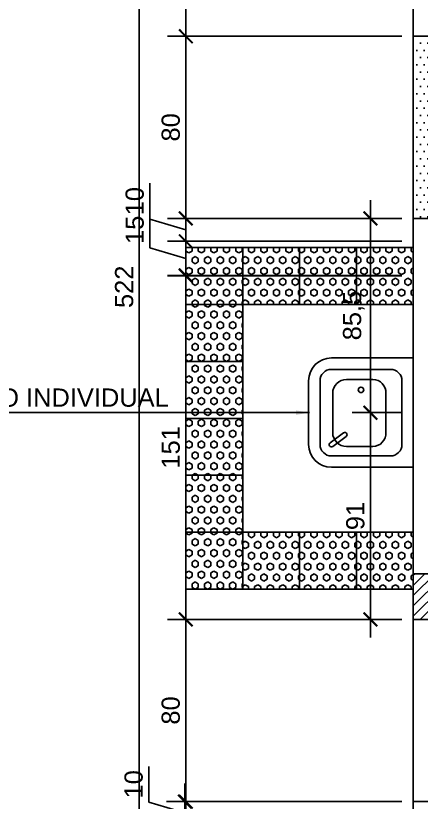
# Model space of a CAD drawing. Header units: millimetres. Extents: x 175 to 8625, y 306 to 3276.
# Drawn here: x 5743.4 to 5921.6, y 692.3 to 1037.6 of the extents above; entities that cross this region are included whole.
import ezdxf

# ---------------------------------------------------------------- set-up
doc = ezdxf.new("R2010")
doc.units = ezdxf.units.MM
doc.linetypes.add('ACAD_ISO03W100', pattern=[30, 12, -18])
for name, color, linetype in [('construir', 10, 'Continuous'), ('COTA', 8, 'Continuous'), ('demolir', 40, 'ACAD_ISO03W100'), ('GUARDA-CORPO - CORRIMÃO', 7, 'Continuous'), ('LAYOUT FIXO', 7, 'Continuous'), ('PAREDE', 5, 'Continuous'), ('PISO02', 8, 'Continuous'), ('PODOTÁTIL INTERNO', 142, 'Continuous'), ('SOLEIRA', 8, 'Continuous'), ('Texto', 7, 'Continuous')]:
    doc.layers.add(name, color=color, linetype=linetype)
doc.styles.add('ARIAL', font='Arial.ttf')
doc.dimstyles.new('COTA 50', dxfattribs={"dimscale": 0.5, "dimtxt": 16, "dimasz": 12, "dimexe": 16, "dimexo": 10, "dimgap": 5, "dimtad": 1, "dimrnd": 0.5, "dimtxsty": 'ARIAL', "dimblk": 'ARCHTICK', "dimcen": 2.5, "dimdle": 16, "dimclrd": 8, "dimclre": 8, "dimclrt": 7, "dimadec": 0, "dimazin": 0, "dimtfac": 1, "dimtmove": 1, "dimatfit": 3, "dimfxl": 1, "dimarcsym": 0})

# ---------------------------------------------------------------- blocks, each defined once
blk = doc.blocks.new('_ArchTick')
at = {"layer": 'Texto', "color": 0, "const_width": 0.15}
blk.add_lwpolyline([(-0.5, -0.5), (0.5, 0.5)], dxfattribs=at)
blk = doc.blocks.new('*D222')
at = {"layer": 'COTA', "color": 8, "lineweight": -2, "transparency": 16777216}
for p, q in [((5818.13, 1187.6), (5818.13, 1020.6)), ((5913.13, 1179.6), (5810.13, 1179.6)), ((5913.13, 1028.6), (5810.13, 1028.6))]:
    blk.add_line(p, q, dxfattribs=at)
at = {"layer": 'Defpoints', "color": 0, "lineweight": -3, "transparency": 16777216}
for p in [(5918.13, 1179.6), (5818.13, 1028.6), (5918.13, 1028.6)]:
    blk.add_point(p, dxfattribs=at)
at = {"layer": 'COTA', "color": 8, "lineweight": -2, "transparency": 16777216, "xscale": 6, "yscale": 6, "zscale": 6}
for p, rotation in [((5818.13, 1179.6), 90), ((5818.13, 1028.6), 270)]:
    blk.add_blockref('_ArchTick', p, dxfattribs=dict(at, rotation=rotation))
at = {"layer": 'COTA', "color": 7, "lineweight": -2, "transparency": 16777216, "insert": (5811.55, 1104.1), "char_height": 8, "attachment_point": 5, "rotation": 90, "style": 'ARIAL'}
blk.add_mtext('151', dxfattribs=at)
blk = doc.blocks.new('*D223')
at = {"layer": 'COTA', "color": 8, "lineweight": -2, "transparency": 16777216}
for p, q in [((5818.13, 1036.6), (5818.13, 940.6)), ((5913.13, 1028.6), (5810.13, 1028.6)), ((5913.13, 948.6), (5810.13, 948.6))]:
    blk.add_line(p, q, dxfattribs=at)
at = {"layer": 'Defpoints', "color": 0, "lineweight": -3, "transparency": 16777216}
for p in [(5918.13, 1028.6), (5818.13, 948.6), (5918.13, 948.6)]:
    blk.add_point(p, dxfattribs=at)
at = {"layer": 'COTA', "color": 8, "lineweight": -2, "transparency": 16777216, "xscale": 6, "yscale": 6, "zscale": 6}
for p, rotation in [((5818.13, 1028.6), 90), ((5818.13, 948.6), 270)]:
    blk.add_blockref('_ArchTick', p, dxfattribs=dict(at, rotation=rotation))
at = {"layer": 'COTA', "color": 7, "lineweight": -2, "transparency": 16777216, "insert": (5811.55, 988.6), "char_height": 8, "attachment_point": 5, "rotation": 90, "style": 'ARIAL'}
blk.add_mtext('80', dxfattribs=at)
blk = doc.blocks.new('*D224')
at = {"layer": 'COTA', "color": 8, "lineweight": -2, "transparency": 16777216}
for p, q in [((5818.13, 931.6), (5818.13, 764.6)), ((5913.13, 923.6), (5810.13, 923.6)), ((5913.13, 772.6), (5810.13, 772.6))]:
    blk.add_line(p, q, dxfattribs=at)
at = {"layer": 'Defpoints', "color": 0, "lineweight": -3, "transparency": 16777216}
for p in [(5918.13, 923.6), (5818.13, 772.6), (5918.13, 772.6)]:
    blk.add_point(p, dxfattribs=at)
at = {"layer": 'COTA', "color": 8, "lineweight": -2, "transparency": 16777216, "xscale": 6, "yscale": 6, "zscale": 6}
for p, rotation in [((5818.13, 923.6), 90), ((5818.13, 772.6), 270)]:
    blk.add_blockref('_ArchTick', p, dxfattribs=dict(at, rotation=rotation))
at = {"layer": 'COTA', "color": 7, "lineweight": -2, "transparency": 16777216, "insert": (5811.55, 848.1), "char_height": 8, "attachment_point": 5, "rotation": 90, "style": 'ARIAL'}
blk.add_mtext('151', dxfattribs=at)
blk = doc.blocks.new('*D225')
at = {"layer": 'COTA', "color": 8, "lineweight": -2, "transparency": 16777216}
for p, q in [((5818.13, 780.6), (5818.13, 684.6)), ((5913.13, 772.6), (5810.13, 772.6)), ((5913.13, 692.6), (5810.13, 692.6))]:
    blk.add_line(p, q, dxfattribs=at)
at = {"layer": 'Defpoints', "color": 0, "lineweight": -3, "transparency": 16777216}
for p in [(5918.13, 772.6), (5818.13, 692.6), (5918.13, 692.6)]:
    blk.add_point(p, dxfattribs=at)
at = {"layer": 'COTA', "color": 8, "lineweight": -2, "transparency": 16777216, "xscale": 6, "yscale": 6, "zscale": 6}
for p, rotation in [((5818.13, 772.6), 90), ((5818.13, 692.6), 270)]:
    blk.add_blockref('_ArchTick', p, dxfattribs=dict(at, rotation=rotation))
at = {"layer": 'COTA', "color": 7, "lineweight": -2, "transparency": 16777216, "insert": (5811.55, 732.6), "char_height": 8, "attachment_point": 5, "rotation": 90, "style": 'ARIAL'}
blk.add_mtext('80', dxfattribs=at)
blk = doc.blocks.new('*D248')
at = {"layer": 'COTA', "color": 8, "lineweight": -2, "transparency": 16777216}
for p, q in [((5797.65, 1187.6), (5797.65, 649.6)), ((5907.13, 1179.6), (5789.65, 1179.6)), ((5907.13, 657.6), (5789.65, 657.6))]:
    blk.add_line(p, q, dxfattribs=at)
at = {"layer": 'Defpoints', "color": 0, "lineweight": -3, "transparency": 16777216}
for p in [(5912.13, 1179.6), (5797.65, 657.6), (5912.13, 657.6)]:
    blk.add_point(p, dxfattribs=at)
at = {"layer": 'COTA', "color": 8, "lineweight": -2, "transparency": 16777216, "xscale": 6, "yscale": 6, "zscale": 6}
for p, rotation in [((5797.65, 1179.6), 90), ((5797.65, 657.6), 270)]:
    blk.add_blockref('_ArchTick', p, dxfattribs=dict(at, rotation=rotation))
at = {"layer": 'COTA', "color": 7, "lineweight": -2, "transparency": 16777216, "insert": (5791.07, 918.6), "char_height": 8, "attachment_point": 5, "rotation": 90, "style": 'ARIAL'}
blk.add_mtext('522', dxfattribs=at)
blk = doc.blocks.new('GW_PLANTA NIVEL 8-00$0$BEBEDOURO1_PL')
for p, q in [((0.132, 0.46), (-0.148, 0.46)), ((0.132, 0.41), (-0.148, 0.41)), ((-0.248, 0.36), (-0.248, 0)), ((-0.198, 0.36), (-0.198, 0.1)), ((-0.156, 0.354), (-0.1124, 0.2955)), ((-0.1399, 0.366), (-0.0963, 0.3074)), ((0.182, 0.1), (0.182, 0.36)), ((0.232, 0), (0.232, 0.36)), ((-0.148, 0.05), (0.132, 0.05)), ((-0.248, 0), (0.232, 0))]:
    blk.add_line(p, q)
blk.add_lwpolyline([(0.0773, 0.1208), (-0.0959, 0.1208, -0.427329), (-0.1562, 0.1774), (-0.1562, 0.2942, -0.414214), (-0.0962, 0.3542), (0.0775, 0.3542, -0.414214), (0.1375, 0.2942), (0.1375, 0.1774, -0.427329)], format="xyb", close=True)
blk.add_circle((0.092, 0.23), 0.0119)
for centre, radius, start, end in [((-0.148, 0.36), 0.1, 90, 180), ((0.132, 0.36), 0.1, 0, 90), ((-0.148, 0.36), 0.05, 90, 180), ((0.132, 0.36), 0.05, 0, 90), ((-0.148, 0.36), 0.01, 36.6748, 216.6748), ((-0.1044, 0.3014), 0.01, 216.6748, 36.6748), ((-0.148, 0.1), 0.05, 180, 270), ((0.132, 0.1), 0.05, 270, 0)]:
    blk.add_arc(centre, radius, start, end)
blk = doc.blocks.new('*D251')
at = {"layer": 'COTA', "color": 8, "lineweight": -2, "transparency": 16777216}
for p, q in [((5801.84, 692.35), (5801.84, 708.03)), ((5817.67, 700.6), (5817.67, 674.6)), ((5817.67, 687.6), (5801.84, 692.35)), ((5913.13, 692.6), (5809.67, 692.6)), ((5913.13, 682.6), (5809.67, 682.6))]:
    blk.add_line(p, q, dxfattribs=at)
at = {"layer": 'Defpoints', "color": 0, "lineweight": -3, "transparency": 16777216}
for p in [(5918.13, 692.6), (5817.67, 682.6), (5918.13, 682.6)]:
    blk.add_point(p, dxfattribs=at)
at = {"layer": 'COTA', "color": 8, "lineweight": -2, "transparency": 16777216, "xscale": 6, "yscale": 6, "zscale": 6}
for p, rotation in [((5817.67, 692.6), 90), ((5817.67, 682.6), 270)]:
    blk.add_blockref('_ArchTick', p, dxfattribs=dict(at, rotation=rotation))
at = {"layer": 'COTA', "color": 7, "lineweight": -2, "transparency": 16777216, "insert": (5795.25, 700.19), "char_height": 8, "attachment_point": 5, "rotation": 90, "style": 'ARIAL'}
blk.add_mtext('10', dxfattribs=at)
blk = doc.blocks.new('*D252')
at = {"layer": 'COTA', "color": 8, "lineweight": -2, "transparency": 16777216}
for p, q in [((5802.3, 935.73), (5802.3, 951.5)), ((5818.13, 946.6), (5818.13, 915.35)), ((5913.13, 938.6), (5810.13, 938.6)), ((5818.13, 930.98), (5802.3, 935.73)), ((5913.13, 923.35), (5810.13, 923.35))]:
    blk.add_line(p, q, dxfattribs=at)
at = {"layer": 'Defpoints', "color": 0, "lineweight": -3, "transparency": 16777216}
for p in [(5918.13, 938.6), (5818.13, 923.35), (5918.13, 923.35)]:
    blk.add_point(p, dxfattribs=at)
at = {"layer": 'COTA', "color": 8, "lineweight": -2, "transparency": 16777216, "xscale": 6, "yscale": 6, "zscale": 6}
for p, rotation in [((5818.13, 938.6), 90), ((5818.13, 923.35), 270)]:
    blk.add_blockref('_ArchTick', p, dxfattribs=dict(at, rotation=rotation))
at = {"layer": 'COTA', "color": 7, "lineweight": -2, "transparency": 16777216, "insert": (5795.71, 943.61), "char_height": 8, "attachment_point": 5, "rotation": 90, "style": 'ARIAL'}
blk.add_mtext('15', dxfattribs=at)
blk = doc.blocks.new('*D253')
at = {"layer": 'COTA', "color": 8, "lineweight": -2, "transparency": 16777216}
for p, q in [((5802.3, 948.35), (5802.3, 964.03)), ((5818.13, 930.6), (5818.13, 956.6)), ((5818.13, 943.6), (5802.3, 948.35)), ((5913.13, 948.6), (5810.13, 948.6)), ((5913.13, 938.6), (5810.13, 938.6))]:
    blk.add_line(p, q, dxfattribs=at)
at = {"layer": 'Defpoints', "color": 0, "lineweight": -3, "transparency": 16777216}
for p in [(5818.13, 948.6), (5918.13, 948.6), (5918.13, 938.6)]:
    blk.add_point(p, dxfattribs=at)
at = {"layer": 'COTA', "color": 8, "lineweight": -2, "transparency": 16777216, "xscale": 6, "yscale": 6, "zscale": 6}
for p, rotation in [((5818.13, 948.6), 90), ((5818.13, 938.6), 270)]:
    blk.add_blockref('_ArchTick', p, dxfattribs=dict(at, rotation=rotation))
at = {"layer": 'COTA', "color": 7, "lineweight": -2, "transparency": 16777216, "insert": (5795.71, 956.19), "char_height": 8, "attachment_point": 5, "rotation": 90, "style": 'ARIAL'}
blk.add_mtext('10', dxfattribs=at)
blk = doc.blocks.new('*D254')
at = {"layer": 'COTA', "color": 8, "lineweight": -2, "transparency": 16777216}
for p, q in [((5899.26, 871.35), (5899.26, 764.6)), ((5913.13, 863.35), (5891.26, 863.35)), ((5913.13, 772.6), (5891.26, 772.6))]:
    blk.add_line(p, q, dxfattribs=at)
at = {"layer": 'Defpoints', "color": 0, "lineweight": -3, "transparency": 16777216}
for p in [(5918.13, 863.35), (5899.26, 772.6), (5918.13, 772.6)]:
    blk.add_point(p, dxfattribs=at)
at = {"layer": 'COTA', "color": 8, "lineweight": -2, "transparency": 16777216, "xscale": 6, "yscale": 6, "zscale": 6}
for p, rotation in [((5899.26, 863.35), 90), ((5899.26, 772.6), 270)]:
    blk.add_blockref('_ArchTick', p, dxfattribs=dict(at, rotation=rotation))
at = {"layer": 'COTA', "color": 7, "lineweight": -2, "transparency": 16777216, "insert": (5892.68, 817.98), "char_height": 8, "attachment_point": 5, "rotation": 90, "style": 'ARIAL'}
blk.add_mtext('91', dxfattribs=at)
blk = doc.blocks.new('*D255')
at = {"layer": 'COTA', "color": 8, "lineweight": -2, "transparency": 16777216}
for p, q in [((5899.26, 855.35), (5899.26, 956.6)), ((5913.13, 948.6), (5891.26, 948.6)), ((5913.13, 863.35), (5891.26, 863.35))]:
    blk.add_line(p, q, dxfattribs=at)
at = {"layer": 'Defpoints', "color": 0, "lineweight": -3, "transparency": 16777216}
for p in [(5899.26, 948.6), (5918.13, 948.6), (5918.13, 863.35)]:
    blk.add_point(p, dxfattribs=at)
at = {"layer": 'COTA', "color": 8, "lineweight": -2, "transparency": 16777216, "xscale": 6, "yscale": 6, "zscale": 6}
for p, rotation in [((5899.26, 948.6), 90), ((5899.26, 863.35), 270)]:
    blk.add_blockref('_ArchTick', p, dxfattribs=dict(at, rotation=rotation))
at = {"layer": 'COTA', "color": 7, "lineweight": -2, "transparency": 16777216, "insert": (5891.95, 905.98), "char_height": 8, "attachment_point": 5, "rotation": 90, "style": 'ARIAL'}
blk.add_mtext('85,5', dxfattribs=at)

msp = doc.modelspace()

# ---------------------------------------------------------------- hatches: boundary and pattern name
at = {"layer": 'construir'}
h = msp.add_hatch(dxfattribs=at)
h.set_pattern_fill('ANSI31', color=256, style=0)
h.set_pattern_definition([(45, (531.1333, -2161.3423), (-2.245064, 2.245064), [])])
h.paths.add_polyline_path([(5933.133, 772.603), (5918.133, 772.603), (5918.133, 792.603), (5933.133, 792.603)])
at = {"layer": 'demolir'}
h = msp.add_hatch(dxfattribs=at)
h.set_pattern_fill('DOTS', color=256, scale=2, style=0)
h.set_pattern_definition([(0, (5918.1333, -4943.4396), (1.5875, 3.175), [0, -3.175])])
h.paths.add_polyline_path([(5918.133, 948.603), (5933.133, 948.603), (5933.133, 1028.603), (5918.133, 1028.603)])
at = {"layer": 'PODOTÁTIL INTERNO'}
h = msp.add_hatch(dxfattribs=at)
h.set_pattern_fill('HEX', color=256, scale=0.5, angle=-90, style=0, double=1)
h.set_pattern_definition([(-90, (5818.1333, 935.8533), (2.74963, -5e-16), [1.5875, -3.175]), (30, (5818.1333, 935.8533), (-1.374815, 2.38125), [1.5875, -3.175]), (-30, (5818.1333, 934.2658), (1.374815, 2.38125), [1.5875, -3.175])])
h.paths.add_polyline_path([(5818.133, 835.853), (5818.133, 860.853), (5843.133, 860.853), (5843.133, 835.853)])
h.paths.add_polyline_path([(5818.133, 860.853), (5818.133, 885.853), (5843.133, 885.853), (5843.133, 860.853)])
h.paths.add_polyline_path([(5818.133, 885.853), (5818.133, 910.853), (5843.133, 910.853), (5843.133, 885.853)])
h.paths.add_polyline_path([(5818.133, 910.853), (5818.133, 935.853), (5843.133, 935.853), (5843.133, 910.853)])
h.paths.add_polyline_path([(5818.133, 835.853), (5818.133, 810.853), (5843.133, 810.853), (5843.133, 835.853)])
h.paths.add_polyline_path([(5818.133, 810.853), (5818.133, 785.853), (5843.133, 785.853), (5843.133, 810.853)])
h.paths.add_polyline_path([(5843.133, 910.853), (5843.133, 935.853), (5868.133, 935.853), (5868.133, 910.853)])
h.paths.add_polyline_path([(5868.133, 910.853), (5868.133, 935.853), (5893.133, 935.853), (5893.133, 910.853)])
h.paths.add_polyline_path([(5893.133, 910.853), (5893.133, 935.853), (5918.133, 935.853), (5918.133, 910.853)])
h = msp.add_hatch(dxfattribs=at)
h.set_pattern_fill('HEX', color=256, scale=0.5, angle=-90, style=0, double=1)
h.set_pattern_definition([(-90, (5818.1333, 1010.8533), (2.74963, -5e-16), [1.5875, -3.175]), (30, (5818.1333, 1010.8533), (-1.374815, 2.38125), [1.5875, -3.175]), (-30, (5818.1333, 1009.2658), (1.374815, 2.38125), [1.5875, -3.175])])
h.paths.add_polyline_path([(5843.133, 810.853), (5843.133, 785.853), (5868.133, 785.853), (5868.133, 810.853)])
h.paths.add_polyline_path([(5868.133, 810.853), (5868.133, 785.853), (5893.133, 785.853), (5893.133, 810.853)])
h.paths.add_polyline_path([(5893.133, 810.853), (5893.133, 785.853), (5918.133, 785.853), (5918.133, 810.853)])
h.paths.add_polyline_path([(5818.133, 910.853), (5818.133, 935.853), (5843.133, 935.853), (5843.133, 910.853)])
h.paths.add_polyline_path([(5818.133, 910.853), (5818.133, 885.853), (5843.133, 885.853), (5843.133, 910.853)])
h.paths.add_polyline_path([(5818.133, 885.853), (5818.133, 860.853), (5843.133, 860.853), (5843.133, 885.853)])
h.paths.add_polyline_path([(5818.133, 860.853), (5818.133, 835.853), (5843.133, 835.853), (5843.133, 860.853)])
h.paths.add_polyline_path([(5843.133, 935.853), (5843.133, 910.853), (5843.133, 885.853), (5843.133, 860.853), (5843.133, 835.853), (5818.133, 835.853), (5818.133, 860.853), (5818.133, 885.853), (5818.133, 910.853), (5818.133, 935.853)])

# ---------------------------------------------------------------- linework, layer by layer
at = {"layer": 'construir'}
msp.add_lwpolyline([(5933.133, 772.603), (5918.133, 772.603), (5918.133, 792.603), (5933.133, 792.603)], close=True, dxfattribs=at)
at = {"layer": 'demolir'}
msp.add_lwpolyline([(5918.133, 948.603), (5918.133, 1028.603)], dxfattribs=at)
at = {"layer": 'PAREDE', "color": 5}
msp.add_lwpolyline([(6558.133, 1179.603), (6198.133, 1179.603), (6198.133, 1150.603), (5933.133, 1150.603), (5933.133, 1028.603), (5918.133, 1028.603), (5918.133, 1179.603), (5906.133, 1179.603), (5906.133, 1194.603), (6013.133, 1194.603), (6013.133, 1165.603), (6183.133, 1165.603), (6183.133, 1315.603), (6013.133, 1315.603), (6013.133, 1305.603), (5998.133, 1305.603), (5998.133, 1340.603), (6013.133, 1340.603), (6013.133, 1340.603), (6013.133, 1330.603), (6198.133, 1330.603), (6198.133, 1194.603), (6558.133, 1194.603)], dxfattribs=at)
at = {"layer": 'PAREDE', "linetype": 'Continuous'}
for points in [[(5933.133, 938.603), (5933.133, 948.603), (5918.133, 948.603), (5918.133, 772.603), (5933.133, 772.603), (5933.133, 923.603)], [(6588.133, 703.603), (6588.133, 657.603), (5918.133, 657.603), (5918.133, 692.603), (5933.133, 692.603), (5933.133, 682.603), (6573.133, 682.603), (6573.133, 703.603)]]:
    msp.add_lwpolyline(points, dxfattribs=at)
at = {"layer": 'PISO02'}
for points in [[(5818.133, 910.853), (5818.133, 935.853), (5843.133, 935.853), (5843.133, 910.853)], [(5843.133, 910.853), (5843.133, 935.853), (5868.133, 935.853), (5868.133, 910.853)], [(5868.133, 910.853), (5868.133, 935.853), (5893.133, 935.853), (5893.133, 910.853)], [(5893.133, 910.853), (5893.133, 935.853), (5918.133, 935.853), (5918.133, 910.853)], [(5818.133, 885.853), (5818.133, 910.853), (5843.133, 910.853), (5843.133, 885.853)], [(5818.133, 860.853), (5818.133, 885.853), (5843.133, 885.853), (5843.133, 860.853)], [(5818.133, 835.853), (5818.133, 860.853), (5843.133, 860.853), (5843.133, 835.853)], [(5818.133, 835.853), (5818.133, 810.853), (5843.133, 810.853), (5843.133, 835.853)], [(5818.133, 810.853), (5818.133, 785.853), (5843.133, 785.853), (5843.133, 810.853)], [(5843.133, 810.853), (5843.133, 785.853), (5868.133, 785.853), (5868.133, 810.853)], [(5868.133, 810.853), (5868.133, 785.853), (5893.133, 785.853), (5893.133, 810.853)], [(5893.133, 810.853), (5893.133, 785.853), (5918.133, 785.853), (5918.133, 810.853)]]:
    msp.add_lwpolyline(points, close=True, dxfattribs=at)
msp.add_lwpolyline([(5843.133, 785.853), (5818.133, 785.853)], dxfattribs=at)
at = {"layer": 'SOLEIRA'}
for points in [[(5918.133, 948.603), (5918.133, 1028.603)], [(5918.133, 772.603), (5918.133, 692.603)]]:
    msp.add_lwpolyline(points, dxfattribs=at)

# ---------------------------------------------------------------- block references
at = {"layer": 'LAYOUT FIXO', "xscale": 100, "yscale": 100, "zscale": 100, "rotation": 90}
msp.add_blockref('GW_PLANTA NIVEL 8-00$0$BEBEDOURO1_PL', (5918.133, 864.149), dxfattribs=at)

# ---------------------------------------------------------------- texts
at = {"layer": 'GUARDA-CORPO - CORRIMÃO', "color": 7, "insert": (5810.644, 865.853), "char_height": 8, "width": 146.81298, "attachment_point": 9, "style": 'ARIAL'}
msp.add_mtext('BEBEDOURO INDIVIDUAL', dxfattribs=at)

# ---------------------------------------------------------------- dimensions: what is measured, and where the dimension line sits
at = {"layer": 'COTA'}
for base, p1, p2, picture, middle in [((5797.652, 657.603), (5912.133, 1179.603), (5912.133, 657.603), '*D248', (5791.068, 918.603)), ((5818.133, 1028.603), (5918.133, 1179.603), (5918.133, 1028.603), '*D222', (5811.549, 1104.103)), ((5818.133, 948.603), (5918.133, 1028.603), (5918.133, 948.603), '*D223', (5811.549, 988.603)), ((5818.133, 948.603), (5918.133, 938.603), (5918.133, 948.603), '*D253', (5795.714, 950.854)), ((5899.262, 948.603), (5918.133, 863.353), (5918.133, 948.603), '*D255', (5891.955, 905.978)), ((5818.133, 923.353), (5918.133, 938.603), (5918.133, 923.353), '*D252', (5795.714, 938.229)), ((5818.133, 772.603), (5918.133, 923.603), (5918.133, 772.603), '*D224', (5811.549, 848.103)), ((5899.262, 772.603), (5918.133, 863.353), (5918.133, 772.603), '*D254', (5892.678, 817.978)), ((5818.133, 692.603), (5918.133, 772.603), (5918.133, 692.603), '*D225', (5811.549, 732.603)), ((5817.673, 682.603), (5918.133, 692.603), (5918.133, 682.603), '*D251', (5795.254, 694.854))]:
    dim = msp.add_linear_dim(base=base, p1=p1, p2=p2, angle=90, dimstyle='COTA 50', dxfattribs=at)
    dim.commit()
    dim.dimension.update_dxf_attribs({"geometry": picture, "text_midpoint": middle})

# ---------------------------------------------------------------- leaders
at = {"layer": 'GUARDA-CORPO - CORRIMÃO', "annotation_type": 0, "has_hookline": 1, "hookline_direction": 1, "text_width": 135.662}
msp.add_leader([(5872.557, 863.353), (5813.144, 863.353)], dimstyle='COTA 50', override={"dimgap": 5, "dimtad": 1}, dxfattribs=at)

doc.saveas('drawing.dxf')
